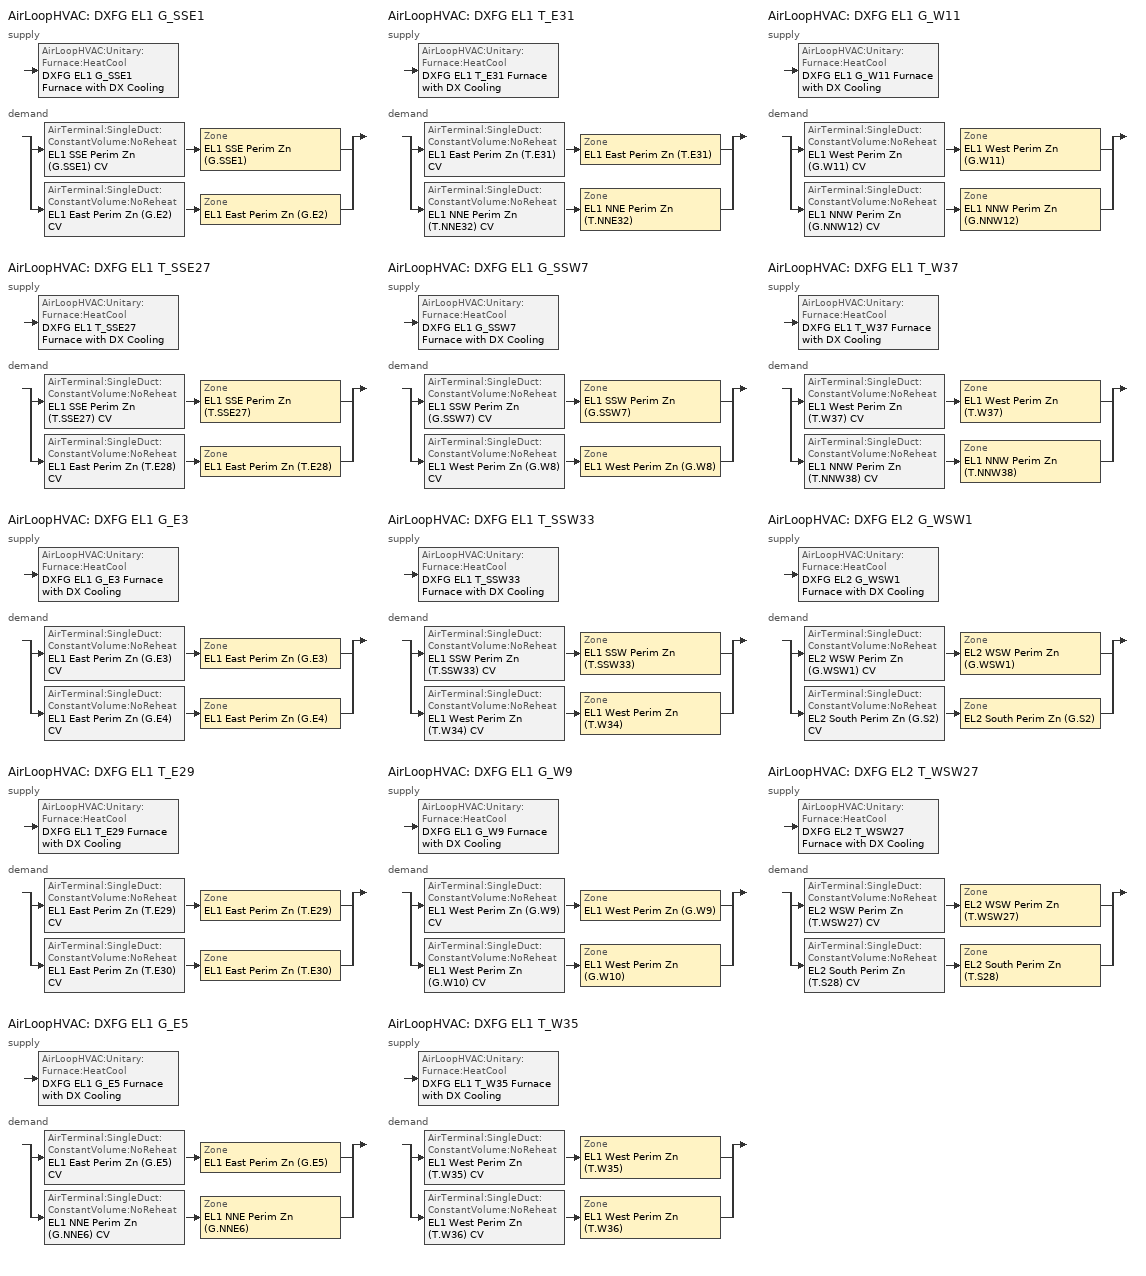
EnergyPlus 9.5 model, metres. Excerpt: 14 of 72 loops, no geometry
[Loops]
AirLoopHVAC 'DXFG EL1 G_SSE1'
 supply: AirLoopHVAC:Unitary:Furnace:HeatCool 'DXFG EL1 G_SSE1 Furnace with DX Cooling'
 demand: split
  | AirTerminal:SingleDuct:ConstantVolume:NoReheat 'EL1 SSE Perim Zn (G.SSE1) CV' > Zone 'EL1 SSE Perim Zn (G.SSE1)'
  | AirTerminal:SingleDuct:ConstantVolume:NoReheat 'EL1 East Perim Zn (G.E2) CV' > Zone 'EL1 East Perim Zn (G.E2)'
AirLoopHVAC 'DXFG EL1 T_SSE27'
 supply: AirLoopHVAC:Unitary:Furnace:HeatCool 'DXFG EL1 T_SSE27 Furnace with DX Cooling'
 demand: split
  | AirTerminal:SingleDuct:ConstantVolume:NoReheat 'EL1 SSE Perim Zn (T.SSE27) CV' > Zone 'EL1 SSE Perim Zn (T.SSE27)'
  | AirTerminal:SingleDuct:ConstantVolume:NoReheat 'EL1 East Perim Zn (T.E28) CV' > Zone 'EL1 East Perim Zn (T.E28)'
AirLoopHVAC 'DXFG EL1 G_E3'
 supply: AirLoopHVAC:Unitary:Furnace:HeatCool 'DXFG EL1 G_E3 Furnace with DX Cooling'
 demand: split
  | AirTerminal:SingleDuct:ConstantVolume:NoReheat 'EL1 East Perim Zn (G.E3) CV' > Zone 'EL1 East Perim Zn (G.E3)'
  | AirTerminal:SingleDuct:ConstantVolume:NoReheat 'EL1 East Perim Zn (G.E4) CV' > Zone 'EL1 East Perim Zn (G.E4)'
AirLoopHVAC 'DXFG EL1 T_E29'
 supply: AirLoopHVAC:Unitary:Furnace:HeatCool 'DXFG EL1 T_E29 Furnace with DX Cooling'
 demand: split
  | AirTerminal:SingleDuct:ConstantVolume:NoReheat 'EL1 East Perim Zn (T.E29) CV' > Zone 'EL1 East Perim Zn (T.E29)'
  | AirTerminal:SingleDuct:ConstantVolume:NoReheat 'EL1 East Perim Zn (T.E30) CV' > Zone 'EL1 East Perim Zn (T.E30)'
AirLoopHVAC 'DXFG EL1 G_E5'
 supply: AirLoopHVAC:Unitary:Furnace:HeatCool 'DXFG EL1 G_E5 Furnace with DX Cooling'
 demand: split
  | AirTerminal:SingleDuct:ConstantVolume:NoReheat 'EL1 East Perim Zn (G.E5) CV' > Zone 'EL1 East Perim Zn (G.E5)'
  | AirTerminal:SingleDuct:ConstantVolume:NoReheat 'EL1 NNE Perim Zn (G.NNE6) CV' > Zone 'EL1 NNE Perim Zn (G.NNE6)'
AirLoopHVAC 'DXFG EL1 T_E31'
 supply: AirLoopHVAC:Unitary:Furnace:HeatCool 'DXFG EL1 T_E31 Furnace with DX Cooling'
 demand: split
  | AirTerminal:SingleDuct:ConstantVolume:NoReheat 'EL1 East Perim Zn (T.E31) CV' > Zone 'EL1 East Perim Zn (T.E31)'
  | AirTerminal:SingleDuct:ConstantVolume:NoReheat 'EL1 NNE Perim Zn (T.NNE32) CV' > Zone 'EL1 NNE Perim Zn (T.NNE32)'
AirLoopHVAC 'DXFG EL1 G_SSW7'
 supply: AirLoopHVAC:Unitary:Furnace:HeatCool 'DXFG EL1 G_SSW7 Furnace with DX Cooling'
 demand: split
  | AirTerminal:SingleDuct:ConstantVolume:NoReheat 'EL1 SSW Perim Zn (G.SSW7) CV' > Zone 'EL1 SSW Perim Zn (G.SSW7)'
  | AirTerminal:SingleDuct:ConstantVolume:NoReheat 'EL1 West Perim Zn (G.W8) CV' > Zone 'EL1 West Perim Zn (G.W8)'
AirLoopHVAC 'DXFG EL1 T_SSW33'
 supply: AirLoopHVAC:Unitary:Furnace:HeatCool 'DXFG EL1 T_SSW33 Furnace with DX Cooling'
 demand: split
  | AirTerminal:SingleDuct:ConstantVolume:NoReheat 'EL1 SSW Perim Zn (T.SSW33) CV' > Zone 'EL1 SSW Perim Zn (T.SSW33)'
  | AirTerminal:SingleDuct:ConstantVolume:NoReheat 'EL1 West Perim Zn (T.W34) CV' > Zone 'EL1 West Perim Zn (T.W34)'
AirLoopHVAC 'DXFG EL1 G_W9'
 supply: AirLoopHVAC:Unitary:Furnace:HeatCool 'DXFG EL1 G_W9 Furnace with DX Cooling'
 demand: split
  | AirTerminal:SingleDuct:ConstantVolume:NoReheat 'EL1 West Perim Zn (G.W9) CV' > Zone 'EL1 West Perim Zn (G.W9)'
  | AirTerminal:SingleDuct:ConstantVolume:NoReheat 'EL1 West Perim Zn (G.W10) CV' > Zone 'EL1 West Perim Zn (G.W10)'
AirLoopHVAC 'DXFG EL1 T_W35'
 supply: AirLoopHVAC:Unitary:Furnace:HeatCool 'DXFG EL1 T_W35 Furnace with DX Cooling'
 demand: split
  | AirTerminal:SingleDuct:ConstantVolume:NoReheat 'EL1 West Perim Zn (T.W35) CV' > Zone 'EL1 West Perim Zn (T.W35)'
  | AirTerminal:SingleDuct:ConstantVolume:NoReheat 'EL1 West Perim Zn (T.W36) CV' > Zone 'EL1 West Perim Zn (T.W36)'
AirLoopHVAC 'DXFG EL1 G_W11'
 supply: AirLoopHVAC:Unitary:Furnace:HeatCool 'DXFG EL1 G_W11 Furnace with DX Cooling'
 demand: split
  | AirTerminal:SingleDuct:ConstantVolume:NoReheat 'EL1 West Perim Zn (G.W11) CV' > Zone 'EL1 West Perim Zn (G.W11)'
  | AirTerminal:SingleDuct:ConstantVolume:NoReheat 'EL1 NNW Perim Zn (G.NNW12) CV' > Zone 'EL1 NNW Perim Zn (G.NNW12)'
AirLoopHVAC 'DXFG EL1 T_W37'
 supply: AirLoopHVAC:Unitary:Furnace:HeatCool 'DXFG EL1 T_W37 Furnace with DX Cooling'
 demand: split
  | AirTerminal:SingleDuct:ConstantVolume:NoReheat 'EL1 West Perim Zn (T.W37) CV' > Zone 'EL1 West Perim Zn (T.W37)'
  | AirTerminal:SingleDuct:ConstantVolume:NoReheat 'EL1 NNW Perim Zn (T.NNW38) CV' > Zone 'EL1 NNW Perim Zn (T.NNW38)'
AirLoopHVAC 'DXFG EL2 G_WSW1'
 supply: AirLoopHVAC:Unitary:Furnace:HeatCool 'DXFG EL2 G_WSW1 Furnace with DX Cooling'
 demand: split
  | AirTerminal:SingleDuct:ConstantVolume:NoReheat 'EL2 WSW Perim Zn (G.WSW1) CV' > Zone 'EL2 WSW Perim Zn (G.WSW1)'
  | AirTerminal:SingleDuct:ConstantVolume:NoReheat 'EL2 South Perim Zn (G.S2) CV' > Zone 'EL2 South Perim Zn (G.S2)'
AirLoopHVAC 'DXFG EL2 T_WSW27'
 supply: AirLoopHVAC:Unitary:Furnace:HeatCool 'DXFG EL2 T_WSW27 Furnace with DX Cooling'
 demand: split
  | AirTerminal:SingleDuct:ConstantVolume:NoReheat 'EL2 WSW Perim Zn (T.WSW27) CV' > Zone 'EL2 WSW Perim Zn (T.WSW27)'
  | AirTerminal:SingleDuct:ConstantVolume:NoReheat 'EL2 South Perim Zn (T.S28) CV' > Zone 'EL2 South Perim Zn (T.S28)'
[AirLoopHVAC]
Name | Design Supply Air Flow Rate {m3/s}
DXFG EL1 G_SSE1; DXFG EL1 T_SSE27; DXFG EL1 T_E29; DXFG EL1 G_E5; DXFG EL1 T_E31; DXFG EL1 G_SSW7; DXFG EL1 T_SSW33; DXFG EL1 T_W35; DXFG EL1 G_W11; DXFG EL1 T_W37; DXFG EL2 G_WSW1; DXFG EL2 T_WSW27 | autosize
DXFG EL1 G_E3; DXFG EL1 G_W9 | 0.001
[AirLoopHVAC:ReturnPlenum]
Name | Zone
DXFG EL1 G_SSE1 Return Plenum | DXFG EL1 G_SSE1 Dummy Return Plenum
DXFG EL1 T_SSE27 Return Plenum | DXFG EL1 T_SSE27 Dummy Return Plenum
DXFG EL1 G_E3 Return Plenum | DXFG EL1 G_E3 Dummy Return Plenum
DXFG EL1 T_E29 Return Plenum | DXFG EL1 T_E29 Dummy Return Plenum
DXFG EL1 G_E5 Return Plenum | DXFG EL1 G_E5 Dummy Return Plenum
DXFG EL1 T_E31 Return Plenum | DXFG EL1 T_E31 Dummy Return Plenum
DXFG EL1 G_SSW7 Return Plenum | DXFG EL1 G_SSW7 Dummy Return Plenum
DXFG EL1 T_SSW33 Return Plenum | DXFG EL1 T_SSW33 Dummy Return Plenum
DXFG EL1 G_W9 Return Plenum | DXFG EL1 G_W9 Dummy Return Plenum
DXFG EL1 T_W35 Return Plenum | DXFG EL1 T_W35 Dummy Return Plenum
DXFG EL1 G_W11 Return Plenum | DXFG EL1 G_W11 Dummy Return Plenum
DXFG EL1 T_W37 Return Plenum | DXFG EL1 T_W37 Dummy Return Plenum
DXFG EL2 G_WSW1 Return Plenum | DXFG EL2 G_WSW1 Dummy Return Plenum
DXFG EL2 T_WSW27 Return Plenum | DXFG EL2 T_WSW27 Dummy Return Plenum
[EnergyManagementSystem:Sensor]
AH_VFREL1SSEPerimZnGSSE1: DXFG EL1 G_SSE1 Supply Path Inlet; System Node Current Density Volume Flow Rate
AH_MFREL1SSEPerimZnGSSE1: DXFG EL1 G_SSE1 Supply Path Inlet; System Node Mass Flow Rate
AH_ToutEL1SSEPerimZnGSSE1: DXFG EL1 G_SSE1 Supply Path Inlet; System Node Temperature
AH_WoutEL1SSEPerimZnGSSE1: DXFG EL1 G_SSE1 Supply Path Inlet; System Node Humidity Ratio
RA_TEL1SSEPerimZnGSSE1: EL1 SSE Perim Zn (G.SSE1) Return Outlet; System Node Temperature
RA_WEL1SSEPerimZnGSSE1: EL1 SSE Perim Zn (G.SSE1) Return Outlet; System Node Humidity Ratio
Fan_RTFEL1SSEPerimZnGSSE1: DXFG EL1 G_SSE1 Supply Fan; Fan Runtime Fraction
AH_VFREL1SSEPerimZnTSSE27: DXFG EL1 T_SSE27 Supply Path Inlet; System Node Current Density Volume Flow Rate
AH_MFREL1SSEPerimZnTSSE27: DXFG EL1 T_SSE27 Supply Path Inlet; System Node Mass Flow Rate
AH_ToutEL1SSEPerimZnTSSE27: DXFG EL1 T_SSE27 Supply Path Inlet; System Node Temperature
AH_WoutEL1SSEPerimZnTSSE27: DXFG EL1 T_SSE27 Supply Path Inlet; System Node Humidity Ratio
RA_TEL1SSEPerimZnTSSE27: EL1 SSE Perim Zn (T.SSE27) Return Outlet; System Node Temperature
RA_WEL1SSEPerimZnTSSE27: EL1 SSE Perim Zn (T.SSE27) Return Outlet; System Node Humidity Ratio
Fan_RTFEL1SSEPerimZnTSSE27: DXFG EL1 T_SSE27 Supply Fan; Fan Runtime Fraction
AH_VFREL1EastPerimZnGE3: DXFG EL1 G_E3 Supply Path Inlet; System Node Current Density Volume Flow Rate
AH_MFREL1EastPerimZnGE3: DXFG EL1 G_E3 Supply Path Inlet; System Node Mass Flow Rate
AH_ToutEL1EastPerimZnGE3: DXFG EL1 G_E3 Supply Path Inlet; System Node Temperature
AH_WoutEL1EastPerimZnGE3: DXFG EL1 G_E3 Supply Path Inlet; System Node Humidity Ratio
RA_TEL1EastPerimZnGE3: EL1 East Perim Zn (G.E3) Return Outlet; System Node Temperature
RA_WEL1EastPerimZnGE3: EL1 East Perim Zn (G.E3) Return Outlet; System Node Humidity Ratio
Fan_RTFEL1EastPerimZnGE3: DXFG EL1 G_E3 Supply Fan; Fan Runtime Fraction
AH_VFREL1EastPerimZnTE29: DXFG EL1 T_E29 Supply Path Inlet; System Node Current Density Volume Flow Rate
AH_MFREL1EastPerimZnTE29: DXFG EL1 T_E29 Supply Path Inlet; System Node Mass Flow Rate
AH_ToutEL1EastPerimZnTE29: DXFG EL1 T_E29 Supply Path Inlet; System Node Temperature
AH_WoutEL1EastPerimZnTE29: DXFG EL1 T_E29 Supply Path Inlet; System Node Humidity Ratio
RA_TEL1EastPerimZnTE29: EL1 East Perim Zn (T.E29) Return Outlet; System Node Temperature
RA_WEL1EastPerimZnTE29: EL1 East Perim Zn (T.E29) Return Outlet; System Node Humidity Ratio
Fan_RTFEL1EastPerimZnTE29: DXFG EL1 T_E29 Supply Fan; Fan Runtime Fraction
AH_VFREL1EastPerimZnGE5: DXFG EL1 G_E5 Supply Path Inlet; System Node Current Density Volume Flow Rate
AH_MFREL1EastPerimZnGE5: DXFG EL1 G_E5 Supply Path Inlet; System Node Mass Flow Rate
AH_ToutEL1EastPerimZnGE5: DXFG EL1 G_E5 Supply Path Inlet; System Node Temperature
AH_WoutEL1EastPerimZnGE5: DXFG EL1 G_E5 Supply Path Inlet; System Node Humidity Ratio
RA_TEL1EastPerimZnGE5: EL1 East Perim Zn (G.E5) Return Outlet; System Node Temperature
RA_WEL1EastPerimZnGE5: EL1 East Perim Zn (G.E5) Return Outlet; System Node Humidity Ratio
Fan_RTFEL1EastPerimZnGE5: DXFG EL1 G_E5 Supply Fan; Fan Runtime Fraction
AH_VFREL1EastPerimZnTE31: DXFG EL1 T_E31 Supply Path Inlet; System Node Current Density Volume Flow Rate
AH_MFREL1EastPerimZnTE31: DXFG EL1 T_E31 Supply Path Inlet; System Node Mass Flow Rate
AH_ToutEL1EastPerimZnTE31: DXFG EL1 T_E31 Supply Path Inlet; System Node Temperature
AH_WoutEL1EastPerimZnTE31: DXFG EL1 T_E31 Supply Path Inlet; System Node Humidity Ratio
RA_TEL1EastPerimZnTE31: EL1 East Perim Zn (T.E31) Return Outlet; System Node Temperature
RA_WEL1EastPerimZnTE31: EL1 East Perim Zn (T.E31) Return Outlet; System Node Humidity Ratio
Fan_RTFEL1EastPerimZnTE31: DXFG EL1 T_E31 Supply Fan; Fan Runtime Fraction
AH_VFREL1SSWPerimZnGSSW7: DXFG EL1 G_SSW7 Supply Path Inlet; System Node Current Density Volume Flow Rate
AH_MFREL1SSWPerimZnGSSW7: DXFG EL1 G_SSW7 Supply Path Inlet; System Node Mass Flow Rate
AH_ToutEL1SSWPerimZnGSSW7: DXFG EL1 G_SSW7 Supply Path Inlet; System Node Temperature
AH_WoutEL1SSWPerimZnGSSW7: DXFG EL1 G_SSW7 Supply Path Inlet; System Node Humidity Ratio
RA_TEL1SSWPerimZnGSSW7: EL1 SSW Perim Zn (G.SSW7) Return Outlet; System Node Temperature
RA_WEL1SSWPerimZnGSSW7: EL1 SSW Perim Zn (G.SSW7) Return Outlet; System Node Humidity Ratio
Fan_RTFEL1SSWPerimZnGSSW7: DXFG EL1 G_SSW7 Supply Fan; Fan Runtime Fraction
AH_VFREL1SSWPerimZnTSSW33: DXFG EL1 T_SSW33 Supply Path Inlet; System Node Current Density Volume Flow Rate
AH_MFREL1SSWPerimZnTSSW33: DXFG EL1 T_SSW33 Supply Path Inlet; System Node Mass Flow Rate
AH_ToutEL1SSWPerimZnTSSW33: DXFG EL1 T_SSW33 Supply Path Inlet; System Node Temperature
AH_WoutEL1SSWPerimZnTSSW33: DXFG EL1 T_SSW33 Supply Path Inlet; System Node Humidity Ratio
RA_TEL1SSWPerimZnTSSW33: EL1 SSW Perim Zn (T.SSW33) Return Outlet; System Node Temperature
RA_WEL1SSWPerimZnTSSW33: EL1 SSW Perim Zn (T.SSW33) Return Outlet; System Node Humidity Ratio
Fan_RTFEL1SSWPerimZnTSSW33: DXFG EL1 T_SSW33 Supply Fan; Fan Runtime Fraction
AH_VFREL1WestPerimZnGW9: DXFG EL1 G_W9 Supply Path Inlet; System Node Current Density Volume Flow Rate
AH_MFREL1WestPerimZnGW9: DXFG EL1 G_W9 Supply Path Inlet; System Node Mass Flow Rate
AH_ToutEL1WestPerimZnGW9: DXFG EL1 G_W9 Supply Path Inlet; System Node Temperature
AH_WoutEL1WestPerimZnGW9: DXFG EL1 G_W9 Supply Path Inlet; System Node Humidity Ratio
RA_TEL1WestPerimZnGW9: EL1 West Perim Zn (G.W9) Return Outlet; System Node Temperature
RA_WEL1WestPerimZnGW9: EL1 West Perim Zn (G.W9) Return Outlet; System Node Humidity Ratio
Fan_RTFEL1WestPerimZnGW9: DXFG EL1 G_W9 Supply Fan; Fan Runtime Fraction
AH_VFREL1WestPerimZnTW35: DXFG EL1 T_W35 Supply Path Inlet; System Node Current Density Volume Flow Rate
AH_MFREL1WestPerimZnTW35: DXFG EL1 T_W35 Supply Path Inlet; System Node Mass Flow Rate
AH_ToutEL1WestPerimZnTW35: DXFG EL1 T_W35 Supply Path Inlet; System Node Temperature
AH_WoutEL1WestPerimZnTW35: DXFG EL1 T_W35 Supply Path Inlet; System Node Humidity Ratio
RA_TEL1WestPerimZnTW35: EL1 West Perim Zn (T.W35) Return Outlet; System Node Temperature
RA_WEL1WestPerimZnTW35: EL1 West Perim Zn (T.W35) Return Outlet; System Node Humidity Ratio
Fan_RTFEL1WestPerimZnTW35: DXFG EL1 T_W35 Supply Fan; Fan Runtime Fraction
AH_VFREL1WestPerimZnGW11: DXFG EL1 G_W11 Supply Path Inlet; System Node Current Density Volume Flow Rate
AH_MFREL1WestPerimZnGW11: DXFG EL1 G_W11 Supply Path Inlet; System Node Mass Flow Rate
AH_ToutEL1WestPerimZnGW11: DXFG EL1 G_W11 Supply Path Inlet; System Node Temperature
AH_WoutEL1WestPerimZnGW11: DXFG EL1 G_W11 Supply Path Inlet; System Node Humidity Ratio
RA_TEL1WestPerimZnGW11: EL1 West Perim Zn (G.W11) Return Outlet; System Node Temperature
RA_WEL1WestPerimZnGW11: EL1 West Perim Zn (G.W11) Return Outlet; System Node Humidity Ratio
Fan_RTFEL1WestPerimZnGW11: DXFG EL1 G_W11 Supply Fan; Fan Runtime Fraction
AH_VFREL1WestPerimZnTW37: DXFG EL1 T_W37 Supply Path Inlet; System Node Current Density Volume Flow Rate
AH_MFREL1WestPerimZnTW37: DXFG EL1 T_W37 Supply Path Inlet; System Node Mass Flow Rate
AH_ToutEL1WestPerimZnTW37: DXFG EL1 T_W37 Supply Path Inlet; System Node Temperature
AH_WoutEL1WestPerimZnTW37: DXFG EL1 T_W37 Supply Path Inlet; System Node Humidity Ratio
RA_TEL1WestPerimZnTW37: EL1 West Perim Zn (T.W37) Return Outlet; System Node Temperature
RA_WEL1WestPerimZnTW37: EL1 West Perim Zn (T.W37) Return Outlet; System Node Humidity Ratio
Fan_RTFEL1WestPerimZnTW37: DXFG EL1 T_W37 Supply Fan; Fan Runtime Fraction
AH_VFREL2WSWPerimZnGWSW1: DXFG EL2 G_WSW1 Supply Path Inlet; System Node Current Density Volume Flow Rate
AH_MFREL2WSWPerimZnGWSW1: DXFG EL2 G_WSW1 Supply Path Inlet; System Node Mass Flow Rate
AH_ToutEL2WSWPerimZnGWSW1: DXFG EL2 G_WSW1 Supply Path Inlet; System Node Temperature
AH_WoutEL2WSWPerimZnGWSW1: DXFG EL2 G_WSW1 Supply Path Inlet; System Node Humidity Ratio
RA_TEL2WSWPerimZnGWSW1: EL2 WSW Perim Zn (G.WSW1) Return Outlet; System Node Temperature
RA_WEL2WSWPerimZnGWSW1: EL2 WSW Perim Zn (G.WSW1) Return Outlet; System Node Humidity Ratio
Fan_RTFEL2WSWPerimZnGWSW1: DXFG EL2 G_WSW1 Supply Fan; Fan Runtime Fraction
AH_VFREL2WSWPerimZnTWSW27: DXFG EL2 T_WSW27 Supply Path Inlet; System Node Current Density Volume Flow Rate
AH_MFREL2WSWPerimZnTWSW27: DXFG EL2 T_WSW27 Supply Path Inlet; System Node Mass Flow Rate
AH_ToutEL2WSWPerimZnTWSW27: DXFG EL2 T_WSW27 Supply Path Inlet; System Node Temperature
AH_WoutEL2WSWPerimZnTWSW27: DXFG EL2 T_WSW27 Supply Path Inlet; System Node Humidity Ratio
RA_TEL2WSWPerimZnTWSW27: EL2 WSW Perim Zn (T.WSW27) Return Outlet; System Node Temperature
RA_WEL2WSWPerimZnTWSW27: EL2 WSW Perim Zn (T.WSW27) Return Outlet; System Node Humidity Ratio
Fan_RTFEL2WSWPerimZnTWSW27: DXFG EL2 T_WSW27 Supply Fan; Fan Runtime Fraction
[ThermostatSetpoint:DualSetpoint]
Thermostat Dual SP Control Dual SP Control: Heating Setpoint Temperature Schedule=heating_sch_DEER; Cooling Setpoint Temperature Schedule=cooling_sch_DEER
[ZoneControl:Thermostat] Control Type Schedule=HVACTemplate-Always 4; Control=Thermostat Dual SP Control Dual SP Control
Name | Zone or ZoneList
EL1 SSE Perim Zn (G.SSE1) Thermostat | EL1 SSE Perim Zn (G.SSE1)
EL1 East Perim Zn (G.E2) Thermostat | EL1 East Perim Zn (G.E2)
EL1 SSE Perim Zn (T.SSE27) Thermostat | EL1 SSE Perim Zn (T.SSE27)
EL1 East Perim Zn (T.E28) Thermostat | EL1 East Perim Zn (T.E28)
EL2 WSW Perim Zn (G.WSW1) Thermostat | EL2 WSW Perim Zn (G.WSW1)
EL2 South Perim Zn (G.S2) Thermostat | EL2 South Perim Zn (G.S2)
EL2 WSW Perim Zn (T.WSW27) Thermostat | EL2 WSW Perim Zn (T.WSW27)
EL2 South Perim Zn (T.S28) Thermostat | EL2 South Perim Zn (T.S28)
EL1 East Perim Zn (G.E3) Thermostat | EL1 East Perim Zn (G.E3)
EL1 East Perim Zn (G.E4) Thermostat | EL1 East Perim Zn (G.E4)
EL1 East Perim Zn (T.E29) Thermostat | EL1 East Perim Zn (T.E29)
EL1 East Perim Zn (T.E30) Thermostat | EL1 East Perim Zn (T.E30)
EL1 East Perim Zn (G.E5) Thermostat | EL1 East Perim Zn (G.E5)
EL1 NNE Perim Zn (G.NNE6) Thermostat | EL1 NNE Perim Zn (G.NNE6)
EL1 East Perim Zn (T.E31) Thermostat | EL1 East Perim Zn (T.E31)
EL1 NNE Perim Zn (T.NNE32) Thermostat | EL1 NNE Perim Zn (T.NNE32)
EL1 SSW Perim Zn (G.SSW7) Thermostat | EL1 SSW Perim Zn (G.SSW7)
EL1 West Perim Zn (G.W8) Thermostat | EL1 West Perim Zn (G.W8)
EL1 SSW Perim Zn (T.SSW33) Thermostat | EL1 SSW Perim Zn (T.SSW33)
EL1 West Perim Zn (T.W34) Thermostat | EL1 West Perim Zn (T.W34)
EL1 West Perim Zn (G.W9) Thermostat | EL1 West Perim Zn (G.W9)
EL1 West Perim Zn (G.W10) Thermostat | EL1 West Perim Zn (G.W10)
EL1 West Perim Zn (T.W35) Thermostat | EL1 West Perim Zn (T.W35)
EL1 West Perim Zn (T.W36) Thermostat | EL1 West Perim Zn (T.W36)
EL1 West Perim Zn (G.W11) Thermostat | EL1 West Perim Zn (G.W11)
EL1 NNW Perim Zn (G.NNW12) Thermostat | EL1 NNW Perim Zn (G.NNW12)
EL1 West Perim Zn (T.W37) Thermostat | EL1 West Perim Zn (T.W37)
EL1 NNW Perim Zn (T.NNW38) Thermostat | EL1 NNW Perim Zn (T.NNW38)
[Sizing:Zone] Zone Cooling Design Supply Air Temperature Input Method=SupplyAirTemperature; Zone Cooling Design Supply Air Temperature {C}=12; Zone Cooling Design Supply Air Temperature Difference {delta C}=11.11; Zone Heating Design Supply Air Temperature Input Method=SupplyAirTemperature; Zone Heating Design Supply Air Temperature {C}=50; Zone Cooling Design Supply Air Humidity Ratio {kg-H20/kg-air}=0.008; Zone Heating Design Supply Air Humidity Ratio {kg-H2O/kg-air}=0.008; Cooling Design Air Flow Method=DesignDay; Cooling Design Air Flow Rate {m3/s}=0; Cooling Minimum Air Flow Fraction=0; Heating Design Air Flow Method=DesignDay; Heating Design Air Flow Rate {m3/s}=0; Heating Maximum Air Flow Fraction=0
EL1 SSE Perim Zn (G.SSE1); EL1 East Perim Zn (G.E2); EL1 SSE Perim Zn (T.SSE27); EL1 East Perim Zn (T.E28); EL2 WSW Perim Zn (G.WSW1); EL2 South Perim Zn (G.S2); EL2 WSW Perim Zn (T.WSW27); EL2 South Perim Zn (T.S28); EL1 East Perim Zn (G.E3); EL1 East Perim Zn (G.E4); EL1 East Perim Zn (T.E29); EL1 East Perim Zn (T.E30); EL1 East Perim Zn (G.E5); EL1 NNE Perim Zn (G.NNE6); EL1 East Perim Zn (T.E31); EL1 NNE Perim Zn (T.NNE32); EL1 SSW Perim Zn (G.SSW7); EL1 West Perim Zn (G.W8); EL1 SSW Perim Zn (T.SSW33); EL1 West Perim Zn (T.W34); EL1 West Perim Zn (G.W9); EL1 West Perim Zn (G.W10); EL1 West Perim Zn (T.W35); EL1 West Perim Zn (T.W36); EL1 West Perim Zn (G.W11); EL1 NNW Perim Zn (G.NNW12); EL1 West Perim Zn (T.W37); EL1 NNW Perim Zn (T.NNW38)
[Zone equipment]
EL1 SSE Perim Zn (G.SSE1): EL1 SSE Perim Zn (G.SSE1) CV
EL1 East Perim Zn (G.E2): EL1 East Perim Zn (G.E2) CV
EL1 SSE Perim Zn (T.SSE27): EL1 SSE Perim Zn (T.SSE27) CV
EL1 East Perim Zn (T.E28): EL1 East Perim Zn (T.E28) CV
EL2 WSW Perim Zn (G.WSW1): EL2 WSW Perim Zn (G.WSW1) CV
EL2 South Perim Zn (G.S2): EL2 South Perim Zn (G.S2) CV
EL2 WSW Perim Zn (T.WSW27): EL2 WSW Perim Zn (T.WSW27) CV
EL2 South Perim Zn (T.S28): EL2 South Perim Zn (T.S28) CV
EL1 East Perim Zn (G.E3): EL1 East Perim Zn (G.E3) CV
EL1 East Perim Zn (G.E4): EL1 East Perim Zn (G.E4) CV
EL1 East Perim Zn (T.E29): EL1 East Perim Zn (T.E29) CV
EL1 East Perim Zn (T.E30): EL1 East Perim Zn (T.E30) CV
EL1 East Perim Zn (G.E5): EL1 East Perim Zn (G.E5) CV
EL1 NNE Perim Zn (G.NNE6): EL1 NNE Perim Zn (G.NNE6) CV
EL1 East Perim Zn (T.E31): EL1 East Perim Zn (T.E31) CV
EL1 NNE Perim Zn (T.NNE32): EL1 NNE Perim Zn (T.NNE32) CV
EL1 SSW Perim Zn (G.SSW7): EL1 SSW Perim Zn (G.SSW7) CV
EL1 West Perim Zn (G.W8): EL1 West Perim Zn (G.W8) CV
EL1 SSW Perim Zn (T.SSW33): EL1 SSW Perim Zn (T.SSW33) CV
EL1 West Perim Zn (T.W34): EL1 West Perim Zn (T.W34) CV
EL1 West Perim Zn (G.W9): EL1 West Perim Zn (G.W9) CV
EL1 West Perim Zn (G.W10): EL1 West Perim Zn (G.W10) CV
EL1 West Perim Zn (T.W35): EL1 West Perim Zn (T.W35) CV
EL1 West Perim Zn (T.W36): EL1 West Perim Zn (T.W36) CV
EL1 West Perim Zn (G.W11): EL1 West Perim Zn (G.W11) CV
EL1 NNW Perim Zn (G.NNW12): EL1 NNW Perim Zn (G.NNW12) CV
EL1 West Perim Zn (T.W37): EL1 West Perim Zn (T.W37) CV
EL1 NNW Perim Zn (T.NNW38): EL1 NNW Perim Zn (T.NNW38) CV
[AirTerminal:SingleDuct:ConstantVolume:NoReheat] Maximum air flow rate {m3/s}=autosize
EL1 SSE Perim Zn (G.SSE1) CV; EL1 East Perim Zn (G.E2) CV; EL1 SSE Perim Zn (T.SSE27) CV; EL1 East Perim Zn (T.E28) CV; EL2 WSW Perim Zn (G.WSW1) CV; EL2 South Perim Zn (G.S2) CV; EL2 WSW Perim Zn (T.WSW27) CV; EL2 South Perim Zn (T.S28) CV; EL1 East Perim Zn (G.E3) CV; EL1 East Perim Zn (G.E4) CV; EL1 East Perim Zn (T.E29) CV; EL1 East Perim Zn (T.E30) CV; EL1 East Perim Zn (G.E5) CV; EL1 NNE Perim Zn (G.NNE6) CV; EL1 East Perim Zn (T.E31) CV; EL1 NNE Perim Zn (T.NNE32) CV; EL1 SSW Perim Zn (G.SSW7) CV; EL1 West Perim Zn (G.W8) CV; EL1 SSW Perim Zn (T.SSW33) CV; EL1 West Perim Zn (T.W34) CV; EL1 West Perim Zn (G.W9) CV; EL1 West Perim Zn (G.W10) CV; EL1 West Perim Zn (T.W35) CV; EL1 West Perim Zn (T.W36) CV; EL1 West Perim Zn (G.W11) CV; EL1 NNW Perim Zn (G.NNW12) CV; EL1 West Perim Zn (T.W37) CV; EL1 NNW Perim Zn (T.NNW38) CV
[Sizing:System] Type of Load to Size On=Sensible; Design Outdoor Air Flow Rate {m3/s}=0; Central Heating Maximum System Air Flow Ratio=1; Preheat Design Set Temperature {C}=7; Preheat Design Humidity Ratio {kg-H2O/kg-air}=0.008; Precool Design Temperature {C}=11; Precool Design Humidity Ratio {kg-H2O/kg-air}=0.008; Central Cooling Design Supply Air Temperature {C}=12; Central Heating Design Supply Air Temperature {C}=50; Type of Zone Sum to Use=NonCoincident; 100% Outdoor Air in Cooling=No; 100% Outdoor Air in Heating=No; Central Cooling Design Supply Air Humidity Ratio {kg-H2O/kg-air}=0.008; Central Heating Design Supply Air Humidity Ratio {kg-H2O/kg-air}=0.008; Cooling Supply Air Flow Rate Method=DesignDay; Cooling Supply Air Flow Rate {m3/s}=0; Heating Supply Air Flow Rate Method=DesignDay; Heating Supply Air Flow Rate {m3/s}=0; System Outdoor Air Method=ZoneSum; Zone Maximum Outdoor Air Fraction=1; Cooling Design Capacity Method=CoolingDesignCapacity; Cooling Design Capacity {W}=autosize; Heating Design Capacity Method=HeatingDesignCapacity; Heating Design Capacity {W}=autosize; Central Cooling Capacity Control Method=OnOff
DXFG EL1 G_SSE1; DXFG EL1 T_SSE27; DXFG EL2 G_WSW1; DXFG EL2 T_WSW27; DXFG EL1 G_E3; DXFG EL1 T_E29; DXFG EL1 G_E5; DXFG EL1 T_E31; DXFG EL1 G_SSW7; DXFG EL1 T_SSW33; DXFG EL1 G_W9; DXFG EL1 T_W35; DXFG EL1 G_W11; DXFG EL1 T_W37
[AirLoopHVAC:Unitary:Furnace:HeatCool] Supply Air Fan Operating Mode Schedule=always_avail; Maximum Supply Air Temperature {C}=80; Cooling Supply Air Flow Rate {m3/s}=autosize; Heating Supply Air Flow Rate {m3/s}=autosize; No Load Supply Air Flow Rate {m3/s}=autosize; Fan Placement=BlowThrough; Dehumidification Control Type=None
Name | Controlling Zone or Thermostat Location | Supply Fan | Heating Coil | Cooling Coil
DXFG EL1 G_SSE1 Furnace with DX Cooling | EL1 SSE Perim Zn (G.SSE1) | DXFG EL1 G_SSE1 Supply Fan | DXFG EL1 G_SSE1 Heating Coil | DXFG EL1 G_SSE1 Cooling Coil
DXFG EL1 T_SSE27 Furnace with DX Cooling | EL1 SSE Perim Zn (T.SSE27) | DXFG EL1 T_SSE27 Supply Fan | DXFG EL1 T_SSE27 Heating Coil | DXFG EL1 T_SSE27 Cooling Coil
DXFG EL2 G_WSW1 Furnace with DX Cooling | EL2 WSW Perim Zn (G.WSW1) | DXFG EL2 G_WSW1 Supply Fan | DXFG EL2 G_WSW1 Heating Coil | DXFG EL2 G_WSW1 Cooling Coil
DXFG EL2 T_WSW27 Furnace with DX Cooling | EL2 WSW Perim Zn (T.WSW27) | DXFG EL2 T_WSW27 Supply Fan | DXFG EL2 T_WSW27 Heating Coil | DXFG EL2 T_WSW27 Cooling Coil
DXFG EL1 G_E3 Furnace with DX Cooling | EL1 East Perim Zn (G.E3) | DXFG EL1 G_E3 Supply Fan | DXFG EL1 G_E3 Heating Coil | DXFG EL1 G_E3 Cooling Coil
DXFG EL1 T_E29 Furnace with DX Cooling | EL1 East Perim Zn (T.E29) | DXFG EL1 T_E29 Supply Fan | DXFG EL1 T_E29 Heating Coil | DXFG EL1 T_E29 Cooling Coil
DXFG EL1 G_E5 Furnace with DX Cooling | EL1 East Perim Zn (G.E5) | DXFG EL1 G_E5 Supply Fan | DXFG EL1 G_E5 Heating Coil | DXFG EL1 G_E5 Cooling Coil
DXFG EL1 T_E31 Furnace with DX Cooling | EL1 East Perim Zn (T.E31) | DXFG EL1 T_E31 Supply Fan | DXFG EL1 T_E31 Heating Coil | DXFG EL1 T_E31 Cooling Coil
DXFG EL1 G_SSW7 Furnace with DX Cooling | EL1 SSW Perim Zn (G.SSW7) | DXFG EL1 G_SSW7 Supply Fan | DXFG EL1 G_SSW7 Heating Coil | DXFG EL1 G_SSW7 Cooling Coil
DXFG EL1 T_SSW33 Furnace with DX Cooling | EL1 SSW Perim Zn (T.SSW33) | DXFG EL1 T_SSW33 Supply Fan | DXFG EL1 T_SSW33 Heating Coil | DXFG EL1 T_SSW33 Cooling Coil
DXFG EL1 G_W9 Furnace with DX Cooling | EL1 West Perim Zn (G.W9) | DXFG EL1 G_W9 Supply Fan | DXFG EL1 G_W9 Heating Coil | DXFG EL1 G_W9 Cooling Coil
DXFG EL1 T_W35 Furnace with DX Cooling | EL1 West Perim Zn (T.W35) | DXFG EL1 T_W35 Supply Fan | DXFG EL1 T_W35 Heating Coil | DXFG EL1 T_W35 Cooling Coil
DXFG EL1 G_W11 Furnace with DX Cooling | EL1 West Perim Zn (G.W11) | DXFG EL1 G_W11 Supply Fan | DXFG EL1 G_W11 Heating Coil | DXFG EL1 G_W11 Cooling Coil
DXFG EL1 T_W37 Furnace with DX Cooling | EL1 West Perim Zn (T.W37) | DXFG EL1 T_W37 Supply Fan | DXFG EL1 T_W37 Heating Coil | DXFG EL1 T_W37 Cooling Coil
[Coil:Heating:Fuel] Fuel Type=NaturalGas; Gas Burner Efficiency=0.8; Nominal Capacity of the Coil {W}=autosize; Parasitic Electric Load {W}=0; Parasitic Gas Load {W}=0
Name | Part load fraction correlation (function of part load ratio)
DXFG EL1 G_SSE1 Heating Coil | DXFG EL1 G_SSE1 Heating Coil PLF-FPLR
DXFG EL1 T_SSE27 Heating Coil | DXFG EL1 T_SSE27 Heating Coil PLF-FPLR
DXFG EL2 G_WSW1 Heating Coil | DXFG EL2 G_WSW1 Heating Coil PLF-FPLR
DXFG EL2 T_WSW27 Heating Coil | DXFG EL2 T_WSW27 Heating Coil PLF-FPLR
DXFG EL1 G_E3 Heating Coil | DXFG EL1 G_E3 Heating Coil PLF-FPLR
DXFG EL1 T_E29 Heating Coil | DXFG EL1 T_E29 Heating Coil PLF-FPLR
DXFG EL1 G_E5 Heating Coil | DXFG EL1 G_E5 Heating Coil PLF-FPLR
DXFG EL1 T_E31 Heating Coil | DXFG EL1 T_E31 Heating Coil PLF-FPLR
DXFG EL1 G_SSW7 Heating Coil | DXFG EL1 G_SSW7 Heating Coil PLF-FPLR
DXFG EL1 T_SSW33 Heating Coil | DXFG EL1 T_SSW33 Heating Coil PLF-FPLR
DXFG EL1 G_W9 Heating Coil | DXFG EL1 G_W9 Heating Coil PLF-FPLR
DXFG EL1 T_W35 Heating Coil | DXFG EL1 T_W35 Heating Coil PLF-FPLR
DXFG EL1 G_W11 Heating Coil | DXFG EL1 G_W11 Heating Coil PLF-FPLR
DXFG EL1 T_W37 Heating Coil | DXFG EL1 T_W37 Heating Coil PLF-FPLR
[Coil:Cooling:DX:SingleSpeed] Rated COP=3.45; Nominal Time for Condensate Removal to Begin=0; Ratio of Initial Moisture Evaporation Rate and Steady State Latent Capacity=0; Maximum Cycling Rate=0; Latent Capacity Time Constant=0; Condenser Type=AirCooled; Evaporative Condenser Effectiveness=0; Evaporative Condenser Pump Rated Power Consumption=0; Crankcase Heater Capacity=0; Maximum Outdoor Dry-Bulb Temperature for Crankcase Heater Operation=10
Name | Rated Total Cooling Capacity {W} | Gross Rated Sensible Heat Ratio | Rated Air Flow Rate {m3/s} | Total Cooling Capacity Function of Temperature Curve | Total Cooling Capacity Function of Flow Fraction Curve | Energy Input Ratio Function of Temperature Curve | Energy Input Ratio Function of Flow Fraction Curve | Part Load Fraction Correlation Curve
DXFG EL1 G_SSE1 Cooling Coil | autosize | autosize | autosize | DXFG EL1 G_SSE1 DX Coil Cap-FT | DXFG EL1 G_SSE1 DX Coil Cap-FF | DXFG EL1 G_SSE1 DX Coil EIR-FT | DXFG EL1 G_SSE1 DX Coil EIR-FF | DXFG EL1 G_SSE1 DX Coil PLF
DXFG EL1 T_SSE27 Cooling Coil | autosize | autosize | autosize | DXFG EL1 T_SSE27 DX Coil Cap-FT | DXFG EL1 T_SSE27 DX Coil Cap-FF | DXFG EL1 T_SSE27 DX Coil EIR-FT | DXFG EL1 T_SSE27 DX Coil EIR-FF | DXFG EL1 T_SSE27 DX Coil PLF
DXFG EL2 G_WSW1 Cooling Coil | autosize | autosize | autosize | DXFG EL2 G_WSW1 DX Coil Cap-FT | DXFG EL2 G_WSW1 DX Coil Cap-FF | DXFG EL2 G_WSW1 DX Coil EIR-FT | DXFG EL2 G_WSW1 DX Coil EIR-FF | DXFG EL2 G_WSW1 DX Coil PLF
DXFG EL2 T_WSW27 Cooling Coil | autosize | autosize | autosize | DXFG EL2 T_WSW27 DX Coil Cap-FT | DXFG EL2 T_WSW27 DX Coil Cap-FF | DXFG EL2 T_WSW27 DX Coil EIR-FT | DXFG EL2 T_WSW27 DX Coil EIR-FF | DXFG EL2 T_WSW27 DX Coil PLF
DXFG EL1 G_E3 Cooling Coil | 10 | 0.8 | 0.001 | DXFG EL1 G_E3 DX Coil Cap-FT | DXFG EL1 G_E3 DX Coil Cap-FF | DXFG EL1 G_E3 DX Coil EIR-FT | DXFG EL1 G_E3 DX Coil EIR-FF | DXFG EL1 G_E3 DX Coil PLF
DXFG EL1 T_E29 Cooling Coil | autosize | autosize | autosize | DXFG EL1 T_E29 DX Coil Cap-FT | DXFG EL1 T_E29 DX Coil Cap-FF | DXFG EL1 T_E29 DX Coil EIR-FT | DXFG EL1 T_E29 DX Coil EIR-FF | DXFG EL1 T_E29 DX Coil PLF
DXFG EL1 G_E5 Cooling Coil | autosize | autosize | autosize | DXFG EL1 G_E5 DX Coil Cap-FT | DXFG EL1 G_E5 DX Coil Cap-FF | DXFG EL1 G_E5 DX Coil EIR-FT | DXFG EL1 G_E5 DX Coil EIR-FF | DXFG EL1 G_E5 DX Coil PLF
DXFG EL1 T_E31 Cooling Coil | autosize | autosize | autosize | DXFG EL1 T_E31 DX Coil Cap-FT | DXFG EL1 T_E31 DX Coil Cap-FF | DXFG EL1 T_E31 DX Coil EIR-FT | DXFG EL1 T_E31 DX Coil EIR-FF | DXFG EL1 T_E31 DX Coil PLF
DXFG EL1 G_SSW7 Cooling Coil | autosize | autosize | autosize | DXFG EL1 G_SSW7 DX Coil Cap-FT | DXFG EL1 G_SSW7 DX Coil Cap-FF | DXFG EL1 G_SSW7 DX Coil EIR-FT | DXFG EL1 G_SSW7 DX Coil EIR-FF | DXFG EL1 G_SSW7 DX Coil PLF
DXFG EL1 T_SSW33 Cooling Coil | autosize | autosize | autosize | DXFG EL1 T_SSW33 DX Coil Cap-FT | DXFG EL1 T_SSW33 DX Coil Cap-FF | DXFG EL1 T_SSW33 DX Coil EIR-FT | DXFG EL1 T_SSW33 DX Coil EIR-FF | DXFG EL1 T_SSW33 DX Coil PLF
DXFG EL1 G_W9 Cooling Coil | 10 | 0.8 | 0.001 | DXFG EL1 G_W9 DX Coil Cap-FT | DXFG EL1 G_W9 DX Coil Cap-FF | DXFG EL1 G_W9 DX Coil EIR-FT | DXFG EL1 G_W9 DX Coil EIR-FF | DXFG EL1 G_W9 DX Coil PLF
DXFG EL1 T_W35 Cooling Coil | autosize | autosize | autosize | DXFG EL1 T_W35 DX Coil Cap-FT | DXFG EL1 T_W35 DX Coil Cap-FF | DXFG EL1 T_W35 DX Coil EIR-FT | DXFG EL1 T_W35 DX Coil EIR-FF | DXFG EL1 T_W35 DX Coil PLF
DXFG EL1 G_W11 Cooling Coil | autosize | autosize | autosize | DXFG EL1 G_W11 DX Coil Cap-FT | DXFG EL1 G_W11 DX Coil Cap-FF | DXFG EL1 G_W11 DX Coil EIR-FT | DXFG EL1 G_W11 DX Coil EIR-FF | DXFG EL1 G_W11 DX Coil PLF
DXFG EL1 T_W37 Cooling Coil | autosize | autosize | autosize | DXFG EL1 T_W37 DX Coil Cap-FT | DXFG EL1 T_W37 DX Coil Cap-FF | DXFG EL1 T_W37 DX Coil EIR-FT | DXFG EL1 T_W37 DX Coil EIR-FF | DXFG EL1 T_W37 DX Coil PLF
[Fan:OnOff] Availability Schedule=always_avail; Fan Efficiency=0.7; Pressure Rise {Pa}=150; Maximum Flow Rate {m3/s}=autosize; Motor Efficiency=0.9; Motor in Airstream Fraction=1
DXFG EL1 G_SSE1 Supply Fan; DXFG EL1 T_SSE27 Supply Fan; DXFG EL2 G_WSW1 Supply Fan; DXFG EL2 T_WSW27 Supply Fan; DXFG EL1 G_E3 Supply Fan; DXFG EL1 T_E29 Supply Fan; DXFG EL1 G_E5 Supply Fan; DXFG EL1 T_E31 Supply Fan; DXFG EL1 G_SSW7 Supply Fan; DXFG EL1 T_SSW33 Supply Fan; DXFG EL1 G_W9 Supply Fan; DXFG EL1 T_W35 Supply Fan; DXFG EL1 G_W11 Supply Fan; DXFG EL1 T_W37 Supply Fan
[SetpointManager:SingleZone:Cooling] Control Variable=Temperature; minimum supply air temperature {C}=13; maximum supply air temperature {C}=45
Name | Control Zone | Setpoint Node or NodeList
DXFG EL1 G_SSE1 Economizer Supply Air Temp Manager | EL1 SSE Perim Zn (G.SSE1) | DXFG EL1 G_SSE1 Air Loop Outlet
DXFG EL1 T_SSE27 Economizer Supply Air Temp Manager | EL1 SSE Perim Zn (T.SSE27) | DXFG EL1 T_SSE27 Air Loop Outlet
DXFG EL2 G_WSW1 Economizer Supply Air Temp Manager | EL2 WSW Perim Zn (G.WSW1) | DXFG EL2 G_WSW1 Air Loop Outlet
DXFG EL2 T_WSW27 Economizer Supply Air Temp Manager | EL2 WSW Perim Zn (T.WSW27) | DXFG EL2 T_WSW27 Air Loop Outlet
DXFG EL1 G_E3 Economizer Supply Air Temp Manager | EL1 East Perim Zn (G.E3) | DXFG EL1 G_E3 Air Loop Outlet
DXFG EL1 T_E29 Economizer Supply Air Temp Manager | EL1 East Perim Zn (T.E29) | DXFG EL1 T_E29 Air Loop Outlet
DXFG EL1 G_E5 Economizer Supply Air Temp Manager | EL1 East Perim Zn (G.E5) | DXFG EL1 G_E5 Air Loop Outlet
DXFG EL1 T_E31 Economizer Supply Air Temp Manager | EL1 East Perim Zn (T.E31) | DXFG EL1 T_E31 Air Loop Outlet
DXFG EL1 G_SSW7 Economizer Supply Air Temp Manager | EL1 SSW Perim Zn (G.SSW7) | DXFG EL1 G_SSW7 Air Loop Outlet
DXFG EL1 T_SSW33 Economizer Supply Air Temp Manager | EL1 SSW Perim Zn (T.SSW33) | DXFG EL1 T_SSW33 Air Loop Outlet
DXFG EL1 G_W9 Economizer Supply Air Temp Manager | EL1 West Perim Zn (G.W9) | DXFG EL1 G_W9 Air Loop Outlet
DXFG EL1 T_W35 Economizer Supply Air Temp Manager | EL1 West Perim Zn (T.W35) | DXFG EL1 T_W35 Air Loop Outlet
DXFG EL1 G_W11 Economizer Supply Air Temp Manager | EL1 West Perim Zn (G.W11) | DXFG EL1 G_W11 Air Loop Outlet
DXFG EL1 T_W37 Economizer Supply Air Temp Manager | EL1 West Perim Zn (T.W37) | DXFG EL1 T_W37 Air Loop Outlet
[SetpointManager:MixedAir] Control Variable=Temperature
Name | Setpoint Node or NodeList
DXFG EL1 G_SSE1 Cooling Coil Air Temp Manager | DXFG EL1 G_SSE1 Mixed Air Outlet
DXFG EL1 T_SSE27 Cooling Coil Air Temp Manager | DXFG EL1 T_SSE27 Mixed Air Outlet
DXFG EL2 G_WSW1 Cooling Coil Air Temp Manager | DXFG EL2 G_WSW1 Mixed Air Outlet
DXFG EL2 T_WSW27 Cooling Coil Air Temp Manager | DXFG EL2 T_WSW27 Mixed Air Outlet
DXFG EL1 G_E3 Cooling Coil Air Temp Manager | DXFG EL1 G_E3 Mixed Air Outlet
DXFG EL1 T_E29 Cooling Coil Air Temp Manager | DXFG EL1 T_E29 Mixed Air Outlet
DXFG EL1 G_E5 Cooling Coil Air Temp Manager | DXFG EL1 G_E5 Mixed Air Outlet
DXFG EL1 T_E31 Cooling Coil Air Temp Manager | DXFG EL1 T_E31 Mixed Air Outlet
DXFG EL1 G_SSW7 Cooling Coil Air Temp Manager | DXFG EL1 G_SSW7 Mixed Air Outlet
DXFG EL1 T_SSW33 Cooling Coil Air Temp Manager | DXFG EL1 T_SSW33 Mixed Air Outlet
DXFG EL1 G_W9 Cooling Coil Air Temp Manager | DXFG EL1 G_W9 Mixed Air Outlet
DXFG EL1 T_W35 Cooling Coil Air Temp Manager | DXFG EL1 T_W35 Mixed Air Outlet
DXFG EL1 G_W11 Cooling Coil Air Temp Manager | DXFG EL1 G_W11 Mixed Air Outlet
DXFG EL1 T_W37 Cooling Coil Air Temp Manager | DXFG EL1 T_W37 Mixed Air Outlet
[Controller:OutdoorAir] Minimum Outdoor Air Flow Rate {m3/s}=0; Maximum Outdoor Air Flow Rate {m3/s}=0; Economizer Control Type=NoEconomizer; Economizer Control Action Type=ModulateFlow; Lockout Type=NoLockout; Minimum Limit Type=FixedMinimum
DXFG EL1 G_SSW7 OA Controller; DXFG EL1 T_SSW33 OA Controller; DXFG EL1 G_W9 OA Controller; DXFG EL1 T_W35 OA Controller; DXFG EL1 G_W11 OA Controller; DXFG EL1 T_W37 OA Controller
[Schedule:Compact]
heating_sch_DEER: Temperature, Through:12/31, For: AllDays, Until: 7:00, 15.56, Until: 23:00, 15.56, Until: 24:00, 15.56
cooling_sch_DEER: Temperature, Through: 12/31, For: AllDays, Until: 24:00, 24.72
always_avail: Through: 12/31, For: AllDays, Until: 24:00, 1
HVACTemplate-Always 4: Through: 12/31, For: AllDays, Until: 24:00, 4
[Curve:Cubic] Coefficient1 Constant=0.8; Coefficient2 x=0.2; Coefficient3 x**2=0; Coefficient4 x**3=0; Minimum Value of x=0; Maximum Value of x=1
DXFG EL1 G_SSE1 Heating Coil PLF-FPLR; DXFG EL1 T_SSE27 Heating Coil PLF-FPLR; DXFG EL2 G_WSW1 Heating Coil PLF-FPLR; DXFG EL2 T_WSW27 Heating Coil PLF-FPLR; DXFG EL1 G_E3 Heating Coil PLF-FPLR; DXFG EL1 T_E29 Heating Coil PLF-FPLR; DXFG EL1 G_E5 Heating Coil PLF-FPLR; DXFG EL1 T_E31 Heating Coil PLF-FPLR; DXFG EL1 G_SSW7 Heating Coil PLF-FPLR; DXFG EL1 T_SSW33 Heating Coil PLF-FPLR; DXFG EL1 G_W9 Heating Coil PLF-FPLR; DXFG EL1 T_W35 Heating Coil PLF-FPLR; DXFG EL1 G_W11 Heating Coil PLF-FPLR; DXFG EL1 T_W37 Heating Coil PLF-FPLR
[Curve:Biquadratic] Minimum Value of x=12.77778; Maximum Value of x=23.88889; Minimum Value of y=18; Maximum Value of y=46.11111
Name | Coefficient1 Constant | Coefficient2 x | Coefficient3 x**2 | Coefficient4 y | Coefficient5 y**2 | Coefficient6 x*y
DXFG EL1 G_SSE1 DX Coil Cap-FT; DXFG EL1 T_SSE27 DX Coil Cap-FT; DXFG EL2 G_WSW1 DX Coil Cap-FT; DXFG EL2 T_WSW27 DX Coil Cap-FT; DXFG EL1 G_E3 DX Coil Cap-FT; DXFG EL1 T_E29 DX Coil Cap-FT; DXFG EL1 G_E5 DX Coil Cap-FT; DXFG EL1 T_E31 DX Coil Cap-FT; DXFG EL1 G_SSW7 DX Coil Cap-FT; DXFG EL1 T_SSW33 DX Coil Cap-FT; DXFG EL1 G_W9 DX Coil Cap-FT; DXFG EL1 T_W35 DX Coil Cap-FT; DXFG EL1 G_W11 DX Coil Cap-FT; DXFG EL1 T_W37 DX Coil Cap-FT | 0.942588 | 0.00954335 | 0.00068377 | -0.0110427 | 5.249e-06 | -9.72e-06
DXFG EL1 G_SSE1 DX Coil EIR-FT; DXFG EL1 T_SSE27 DX Coil EIR-FT; DXFG EL2 G_WSW1 DX Coil EIR-FT; DXFG EL2 T_WSW27 DX Coil EIR-FT; DXFG EL1 G_E3 DX Coil EIR-FT; DXFG EL1 T_E29 DX Coil EIR-FT; DXFG EL1 G_E5 DX Coil EIR-FT; DXFG EL1 T_E31 DX Coil EIR-FT; DXFG EL1 G_SSW7 DX Coil EIR-FT; DXFG EL1 T_SSW33 DX Coil EIR-FT; DXFG EL1 G_W9 DX Coil EIR-FT; DXFG EL1 T_W35 DX Coil EIR-FT; DXFG EL1 G_W11 DX Coil EIR-FT; DXFG EL1 T_W37 DX Coil EIR-FT | 0.342414 | 0.034885 | -0.0006237 | 0.00497722 | 0.000437951 | -0.000728028
[Curve:Quadratic]
Name | Coefficient1 Constant | Coefficient2 x | Coefficient3 x**2 | Minimum Value of x | Maximum Value of x
DXFG EL1 G_SSE1 DX Coil Cap-FF; DXFG EL1 T_SSE27 DX Coil Cap-FF; DXFG EL2 G_WSW1 DX Coil Cap-FF; DXFG EL2 T_WSW27 DX Coil Cap-FF; DXFG EL1 G_E3 DX Coil Cap-FF; DXFG EL1 T_E29 DX Coil Cap-FF; DXFG EL1 G_E5 DX Coil Cap-FF; DXFG EL1 T_E31 DX Coil Cap-FF; DXFG EL1 G_SSW7 DX Coil Cap-FF; DXFG EL1 T_SSW33 DX Coil Cap-FF; DXFG EL1 G_W9 DX Coil Cap-FF; DXFG EL1 T_W35 DX Coil Cap-FF; DXFG EL1 G_W11 DX Coil Cap-FF; DXFG EL1 T_W37 DX Coil Cap-FF | 0.8 | 0.2 | 0 | 0.5 | 1.5
DXFG EL1 G_SSE1 DX Coil EIR-FF; DXFG EL1 T_SSE27 DX Coil EIR-FF; DXFG EL2 G_WSW1 DX Coil EIR-FF; DXFG EL2 T_WSW27 DX Coil EIR-FF; DXFG EL1 G_E3 DX Coil EIR-FF; DXFG EL1 T_E29 DX Coil EIR-FF; DXFG EL1 G_E5 DX Coil EIR-FF; DXFG EL1 T_E31 DX Coil EIR-FF; DXFG EL1 G_SSW7 DX Coil EIR-FF; DXFG EL1 T_SSW33 DX Coil EIR-FF; DXFG EL1 G_W9 DX Coil EIR-FF; DXFG EL1 T_W35 DX Coil EIR-FF; DXFG EL1 G_W11 DX Coil EIR-FF; DXFG EL1 T_W37 DX Coil EIR-FF | 1.1552 | -0.1808 | 0.0256 | 0.5 | 1.5
DXFG EL1 G_SSE1 DX Coil PLF; DXFG EL1 T_SSE27 DX Coil PLF; DXFG EL2 G_WSW1 DX Coil PLF; DXFG EL2 T_WSW27 DX Coil PLF; DXFG EL1 G_E3 DX Coil PLF; DXFG EL1 T_E29 DX Coil PLF; DXFG EL1 G_E5 DX Coil PLF; DXFG EL1 T_E31 DX Coil PLF; DXFG EL1 G_SSW7 DX Coil PLF; DXFG EL1 T_SSW33 DX Coil PLF; DXFG EL1 G_W9 DX Coil PLF; DXFG EL1 T_W35 DX Coil PLF; DXFG EL1 G_W11 DX Coil PLF; DXFG EL1 T_W37 DX Coil PLF | 0.85 | 0.15 | 0 | 0 | 1
